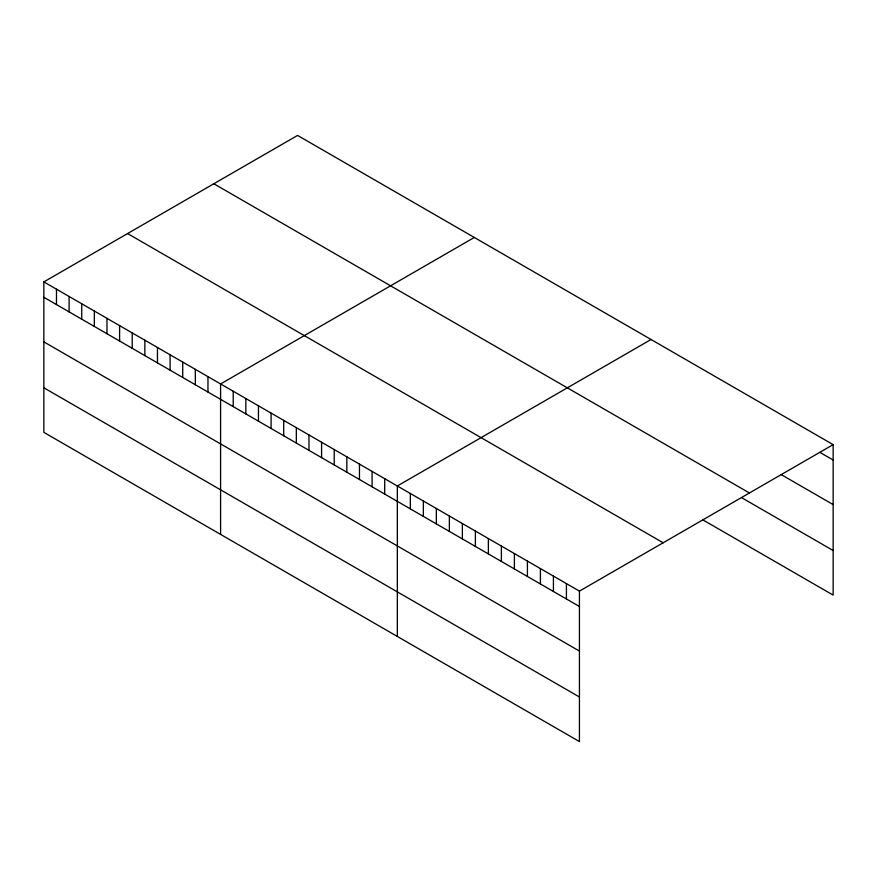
<?xml version="1.0" encoding="UTF-8"?>
<svg xmlns="http://www.w3.org/2000/svg" width="877" height="877" viewBox="0 0 877 877"><rect width="100%" height="100%" fill="white"/><g stroke="black" fill="none" stroke-linecap="round" stroke-linejoin="round"><path stroke-width="1.32" d="M43.85 281.901L579.434 591.12L579.434 741.58L43.85 432.361L43.85 281.901L297.566 135.42L833.15 444.639L833.15 595.099L703.08 519.995M474.314 237.459L220.587 383.951L220.587 534.4M651.052 339.498L397.336 485.99L397.336 636.45M579.434 591.12L833.15 444.639M820.148 452.51L833.15 460.019M781.122 474.556L833.15 504.593M213.845 183.764L749.418 492.973M742.106 497.95L833.15 550.526M127.582 233.567L663.155 542.775M43.85 297.292L579.434 606.5M43.85 341.866L579.434 651.074M43.85 387.787L579.434 697.007M566.421 583.611L566.421 598.991M553.42 576.101L553.42 591.482M540.407 568.592L540.407 583.972M527.406 561.083L527.406 576.463M514.393 553.573L514.393 568.954M501.392 546.064L501.392 561.444M488.379 538.555L488.379 553.935M475.378 531.045L475.378 546.426M462.365 523.536L462.365 538.917M449.364 516.027L449.364 531.407M436.351 508.517L436.351 523.898M423.35 501.008L423.35 516.389M410.337 493.499L410.337 508.879M384.707 478.699L384.707 494.08M372.089 471.409L372.089 486.79M359.46 464.119L359.46 479.5M346.832 456.829L346.832 472.21M334.214 449.539L334.214 464.931M321.585 442.249L321.585 457.641M308.967 434.97L308.967 450.35M296.338 427.68L296.338 443.06M283.709 420.39L283.709 435.77M271.092 413.1L271.092 428.48M258.463 405.81L258.463 421.19M245.845 398.52L245.845 413.911M233.216 391.23L233.216 406.621M207.97 376.661L207.97 392.041M195.341 369.37L195.341 384.751M182.723 362.08L182.723 377.461M170.094 354.79L170.094 370.171M157.465 347.5L157.465 362.881M144.848 340.21L144.848 355.602M132.219 332.92L132.219 348.312M119.601 325.641L119.601 341.021M106.972 318.351L106.972 333.731M94.343 311.061L94.343 326.441M81.725 303.771L81.725 319.151M69.097 296.481L69.097 311.861M56.479 289.191L56.479 304.571"/></g></svg>
